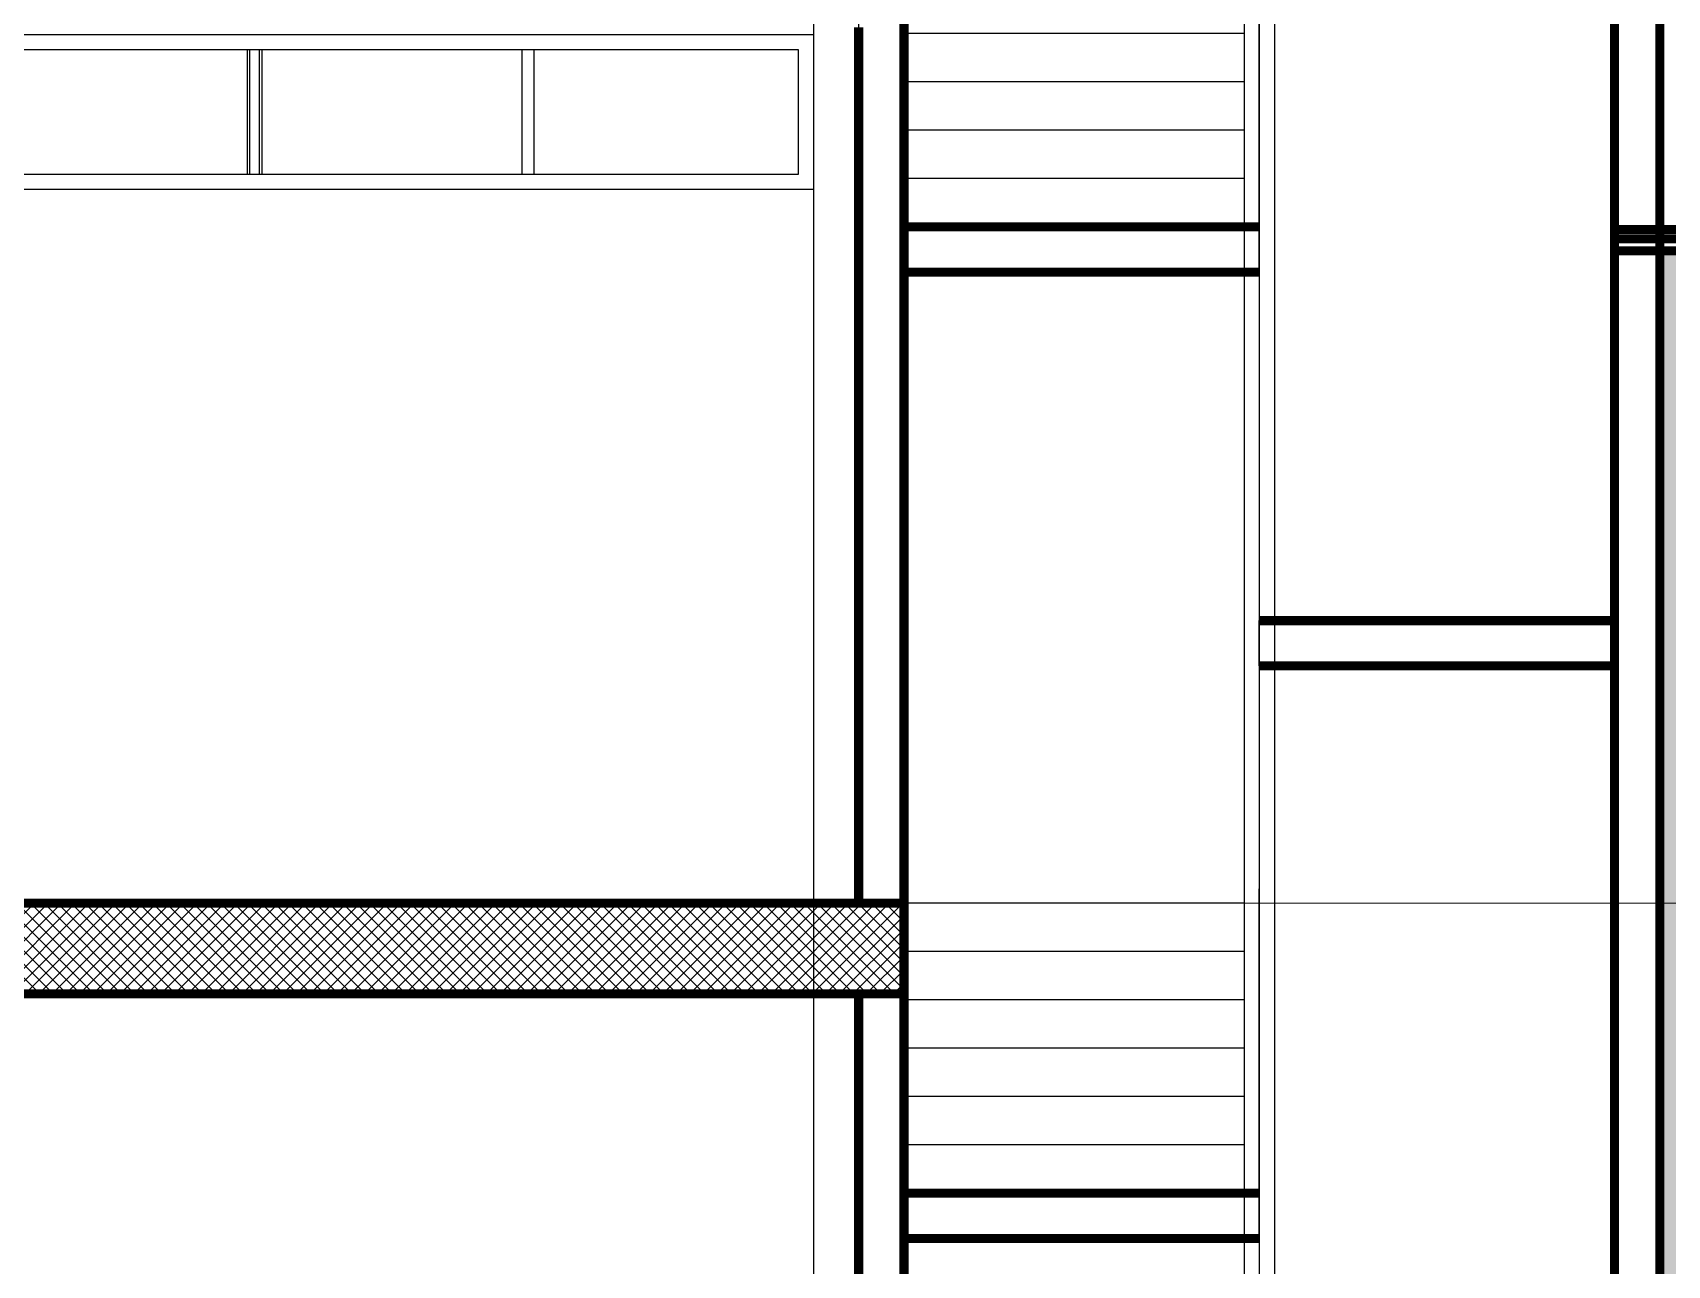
# Model space of a CAD drawing. Extents: x 250879 to 348495, y -51522 to -9360.
# Drawn here: x 283625 to 284166, y -30097 to -29689 of the extents above; entities that cross this region are included whole.
import ezdxf

# ---------------------------------------------------------------- set-up
doc = ezdxf.new("R2010")
doc.units = 0
for name, color, linetype in [('AXIS', 1, 'CONTINUOUS'), ('CURTAIN', 150, 'CONTINUOUS'), ('WALL', 7, 'CONTINUOUS')]:
    doc.layers.add(name, color=color, linetype=linetype)
doc.layers.add('int fram for glaz& landscap obj.', color=252, linetype='CONTINUOUS', lineweight=15)
doc.layers.add('VIS', color=8, linetype='CONTINUOUS', lineweight=18)

msp = doc.modelspace()

# ---------------------------------------------------------------- hatches: boundary and pattern name
at = {"layer": 'AXIS'}
h = msp.add_hatch(dxfattribs=at)
h.set_pattern_fill('ANSI37', color=256, style=0)
h.set_pattern_definition([(45, (10887.426, -3560), (-2.24506403, 2.24506403), []), (135, (10887.426, -3560), (-2.24506403, -2.24506403), [])])
h.paths.add_polyline_path([(281097.67941, -29977.00774), (281097.67941, -30007.00774), (283913.00858, -30007.00774), (283913.00858, -29977.00774)])
at = {"layer": 'int fram for glaz& landscap obj.'}
h = msp.add_hatch(dxfattribs=at)
h.set_pattern_fill('EARTH', color=256, scale=4, angle=45, style=0)
h.paths.add_polyline_path([(284335.46469, -29761.00774), (284163.17317, -29761.00774), (284163.17317, -29977.00774), (284284.10631, -29977.00774)])
h.paths.add_polyline_path([(284284.10631, -29977.00774), (284163.17317, -29977.00774), (284163.17317, -30297.00774), (284208.01983, -30297.00774)])
h.paths.add_polyline_path([(284208.01983, -30297.00774), (284163.17317, -30297.00774), (284163.17317, -30375.98063), (284117.727, -30375.98063), (283498.00858, -30375.98063), (283498.00858, -30425.43117), (284177.48456, -30425.43117)])
h.paths.add_polyline_path([(283498.00858, -30375.98063), (283475.2855, -30375.98063), (283098.00858, -30375.98063), (283098.00858, -30425.43117), (283286.94433, -30425.43117), (283498.00858, -30425.43117)])
h.paths.add_polyline_path([(283098.00858, -30375.98063), (282698.00858, -30375.98063), (282698.00858, -30425.43117), (283098.00858, -30425.43117)])
h.paths.add_polyline_path([(282698.00858, -30375.98063), (282675.2855, -30375.98063), (282298.00858, -30375.98063), (282298.00858, -30425.43117), (282421.4708, -30425.43117), (282698.00858, -30425.43117)])

# ---------------------------------------------------------------- linework, layer by layer
at = {"layer": 'AXIS'}
msp.add_line((283898.00858, -29935.19605), (283898.00858, -25587.93013), dxfattribs=at)
at = {"layer": 'CURTAIN', "linetype": 'Continuous'}
for p, q in [((284148.17317, -29047.00774), (284148.17317, -29757.00774)), ((284025.59088, -29337.00774), (284025.59088, -30297.00774)), ((284030.59088, -29337.00774), (284030.59088, -30297.00774)), ((284035.59088, -29337.00774), (284035.59088, -30297.00774)), ((284030.59088, -29753.00774), (284030.59088, -29652.20113)), ((283883.00858, -29657.00774), (283883.00858, -30297.00774)), ((284025.59088, -29689.00774), (283913.00858, -29689.00774)), ((283695.59088, -29694.34153), (283695.59088, -29735.67344)), ((283696.42629, -29694.34153), (283696.42629, -29735.67344)), ((283699.59088, -29694.34153), (283699.59088, -29735.67344)), ((283700.42629, -29694.34153), (283700.42629, -29735.67344)), ((283786.48307, -29694.34153), (283786.48307, -29735.67344)), ((283786.48307, -29694.34153), (283786.48307, -29735.67344)), ((283790.48307, -29694.34153), (283790.48307, -29735.67344)), ((283790.48307, -29694.34153), (283790.48307, -29735.67344)), ((284025.59088, -29705.00774), (283913.00858, -29705.00774)), ((284025.59088, -29721.00774), (283913.00858, -29721.00774)), ((284025.59088, -29737.00774), (283913.00858, -29737.00774)), ((284030.59088, -30073.00774), (284030.59088, -29972.20113)), ((284025.59088, -29977.00774), (283913.00858, -29977.00774)), ((284025.59088, -29993.00774), (283913.00858, -29993.00774)), ((284025.59088, -30009.00774), (283913.00858, -30009.00774)), ((284025.59088, -30025.00774), (283913.00858, -30025.00774)), ((284025.59088, -30041.00774), (283913.00858, -30041.00774)), ((284025.59088, -30057.00774), (283913.00858, -30057.00774))]:
    msp.add_line(p, q, dxfattribs=at)
for points in [[(283512.844, -29689.34153), (283883.00858, -29689.34153), (283883.00858, -29740.67344), (283512.844, -29740.67344)], [(283517.844, -29694.34153), (283878.00858, -29694.34153), (283878.00858, -29735.67344), (283517.844, -29735.67344)]]:
    msp.add_lwpolyline(points, close=True, dxfattribs=at)
at = {"layer": 'VIS', "ltscale": 0.0001}
msp.add_line((280450.27447, -29977.00774), (284658.39662, -29977.00774), dxfattribs=at)
at = {"layer": 'WALL', "linetype": 'Continuous'}
for p, q in [((284025.59088, -29753.00774), (283913.00858, -29753.00774)), ((284025.59088, -30073.00774), (283913.00858, -30073.00774))]:
    msp.add_line(p, q, dxfattribs=at)
at = {"layer": 'WALL', "linetype": 'Continuous', "const_width": 3}
for points in [[(284148.17317, -26447.00774), (284148.17317, -30327.00774)], [(284163.17317, -26447.00774), (284163.17317, -30327.00774)], [(283913.00858, -29047.00774), (283913.00858, -30297.00774)], [(283913.00858, -29047.00774), (283913.00858, -30297.00774)], [(283913.00858, -29977.00774), (283898.00858, -29977.00774), (283898.00858, -29687.00774)], [(283913.00858, -29753.00774), (284030.59088, -29753.00774)], [(284888.89473, -29753.92907), (284148.17317, -29753.92907)], [(284883.36361, -29757.00774), (284148.17317, -29757.00774)], [(284876.17724, -29761.00774), (284148.17317, -29761.00774)], [(283913.00858, -29768.00774), (284030.59088, -29768.00774)], [(284148.17317, -29883.43584), (284030.59088, -29883.43584)], [(284148.17317, -29898.43584), (284030.59088, -29898.43584)], [(283913.00858, -29977.00774), (281097.67941, -29977.00774)], [(283913.00858, -29977.00774), (281097.67941, -29977.00774)], [(281097.67941, -30007.00774), (283913.00858, -30007.00774), (283913.00858, -29977.00774)], [(283913.00858, -30297.00774), (283898.00858, -30297.00774), (283898.00858, -30007.00774)], [(283913.00858, -30073.00774), (284030.59088, -30073.00774)], [(283913.00858, -30088.00774), (284030.59088, -30088.00774)]]:
    msp.add_lwpolyline(points, dxfattribs=at)
at = {"layer": 'WALL', "linetype": 'Continuous'}
for points in [[(284030.59088, -29753.00774), (283913.00858, -29753.00774), (283913.00858, -29768.00774), (284030.59088, -29768.00774)], [(284030.59088, -29883.43584), (284148.17317, -29883.43584), (284148.17317, -29898.43584), (284030.59088, -29898.43584)], [(284030.59088, -30073.00774), (283913.00858, -30073.00774), (283913.00858, -30088.00774), (284030.59088, -30088.00774)]]:
    msp.add_lwpolyline(points, close=True, dxfattribs=at)
msp.add_lwpolyline([(281097.67941, -30007.00774), (283913.00858, -30007.00774), (283913.00858, -29977.00774), (281097.67941, -29977.00774)], dxfattribs=at)

doc.saveas('drawing.dxf')
